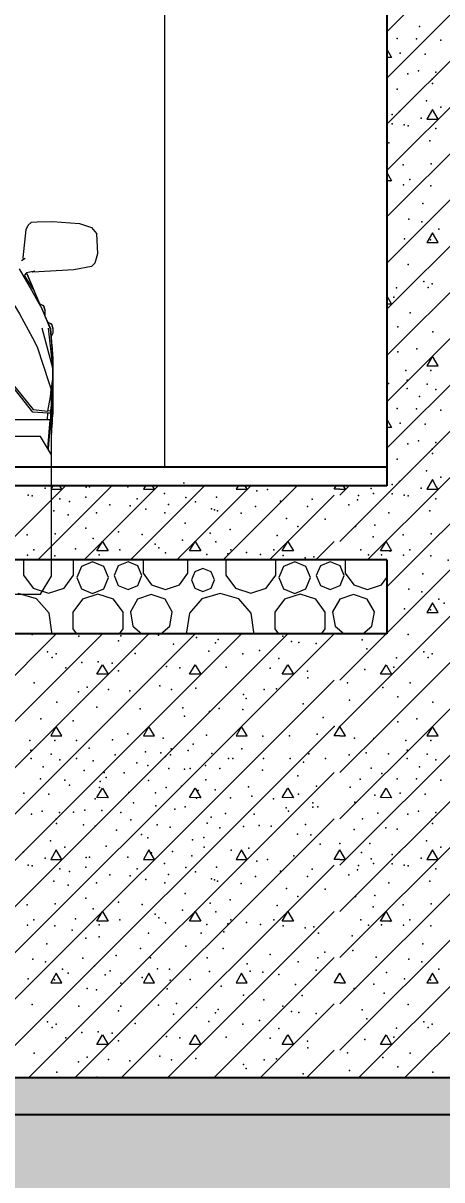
# Model space of a CAD drawing. Header units: millimetres. Extents: x 18162 to 7085488, y 72188 to 247925.
# Drawn here: x 4249482 to 4250612, y 98527 to 101653 of the extents above; entities that cross this region are included whole.
import ezdxf

# ---------------------------------------------------------------- set-up
doc = ezdxf.new("R2010")
doc.units = ezdxf.units.MM
doc.header["$MEASUREMENT"] = 0
for name, color, linetype in [('Archicad Doors', 7, 'Continuous'), ('Drawing & Figure', 7, 'Continuous'), ('Interior - Furniture', 7, 'Continuous'), ('Structural - Bearing', 7, 'Continuous')]:
    doc.layers.add(name, color=color, linetype=linetype)
doc.styles.add('GENERATED_STYLE_3', font='', dxfattribs={"width": 0.8})
doc.styles.get('GENERATED_STYLE_3').set_extended_font_data('ISOCPEUR MON')
doc.dimstyles.new('GENERATED_STYLE__12', dxfattribs={"dimtxt": 330.000007, "dimasz": 171, "dimexe": 0.18, "dimexo": 150, "dimgap": 0, "dimtad": 1, "dimdec": 0, "dimzin": 0, "dimdsep": 46, "dimtxsty": 'GENERATED_STYLE_3', "dimblk": 'ARROWHEAD_2', "dimblk1": 'ARROWHEAD_2', "dimblk2": 'ARROWHEAD_2', "dimcen": 0.09, "dimclrd": 13, "dimclre": 13, "dimclrt": 13, "dimadec": 0, "dimazin": 0, "dimtfac": 1, "dimtdec": 4, "dimtmove": 0, "dimatfit": 3, "dimfxl": 1, "dimtolj": 1, "dimtzin": 0, "dimarcsym": 0})

# ---------------------------------------------------------------- blocks, each defined once
blk = doc.blocks.new('*X1260', base_point=(4294986.6, 104752.7))
at = {"layer": 'Structural - Bearing', "color": 7, "linetype": 'Continuous', "lineweight": 9}
for p, q in [((4250463.1, 101504.6), (4250711.2, 101752.6)), ((4250463.1, 101629.6), (4250586.2, 101752.6)), ((4250463.1, 101379.6), (4250763.1, 101679.6)), ((4250463.1, 101582.6), (4250476.1, 101560)), ((4250476.1, 101560), (4250463.1, 101560)), ((4250463.1, 101254.6), (4250763.1, 101554.6)), ((4250463.1, 101129.6), (4250763.1, 101429.6)), ((4250586.2, 101419.3), (4250571.3, 101393.3)), ((4250601.3, 101393.3), (4250586.2, 101419.3)), ((4250571.3, 101393.3), (4250601.3, 101393.3)), ((4250463.1, 101004.6), (4250763.1, 101304.6)), ((4250463.1, 101249.3), (4250476.1, 101226.6)), ((4250476.1, 101226.6), (4250463.1, 101226.6)), ((4250463.1, 100879.6), (4250763.1, 101179.6)), ((4250586.2, 101086), (4250571.3, 101060)), ((4250571.3, 101060), (4250601.3, 101060)), ((4250601.3, 101060), (4250586.2, 101086)), ((4250463.1, 100754.6), (4250763.1, 101054.6)), ((4250463.1, 100916), (4250476.1, 100893.3)), ((4250586.2, 100752.6), (4250763.1, 100929.6)), ((4250476.1, 100893.3), (4250463.1, 100893.3)), ((4250463.1, 100504.6), (4250711.2, 100752.6)), ((4250463.1, 100629.6), (4250586.2, 100752.6)), ((4250586.2, 100752.6), (4250571.3, 100726.6)), ((4250601.3, 100726.6), (4250586.2, 100752.6)), ((4250571.3, 100726.6), (4250601.3, 100726.6)), ((4250486.2, 100402.7), (4250763.1, 100679.6)), ((4250463.1, 100582.6), (4250476.1, 100559.9)), ((4250476.1, 100559.9), (4250463.1, 100560)), ((4250611.2, 100402.7), (4250763.1, 100554.6)), ((4250586.2, 100419.3), (4250576.7, 100402.7)), ((4250595.8, 100402.7), (4250586.2, 100419.3))]:
    blk.add_line(p, q, dxfattribs=at)
for p in [(4250550.9, 101643.7), (4250491.5, 101611.2), (4250543.3, 101610.8), (4250608.9, 101606.9), (4250498.8, 101572.2), (4250566.4, 101569), (4250519.6, 101515.8), (4250548.4, 101523.9), (4250585.8, 101501.5), (4250595.1, 101520), (4250491.3, 101474.6), (4250586.6, 101490.1), (4250570.1, 101443), (4250477.2, 101406.3), (4250497.4, 101413.9), (4250608.9, 101426.1), (4250477.2, 101380.7), (4250510.1, 101377.8), (4250520.9, 101375.5), (4250556.1, 101396.4), (4250595.7, 101367.9), (4250468.4, 101329.9), (4250579.6, 101334.6), (4250507.1, 101270.2), (4250582.7, 101272.8), (4250472.4, 101226.5), (4250508.5, 101215.6), (4250525.5, 101230.1), (4250581.8, 101213.6), (4250560.4, 101165.1), (4250522.6, 101123.4), (4250557.5, 101116.3), (4250603.4, 101096.4), (4250510.6, 101070.3), (4250581.3, 101067.8), (4250520.7, 101000.9), (4250489.6, 100937.6), (4250562.6, 100954.4), (4250575, 100939), (4250585.8, 100948.2), (4250482.3, 100912.7), (4250526.1, 100869.9), (4250493.2, 100832.7), (4250587.3, 100818.4), (4250492.6, 100765.1), (4250544.1, 100772.8), (4250514.9, 100714.5), (4250581.8, 100714.5), (4250517.8, 100688.4), (4250467.5, 100678.7), (4250518.3, 100665.9), (4250572, 100677.6), (4250595.7, 100662.7), (4250550.9, 100643.7), (4250491.5, 100611.2), (4250543.3, 100610.8), (4250608.9, 100606.9), (4250498.8, 100572.2), (4250566.4, 100569), (4250519.6, 100515.8), (4250548.4, 100523.9), (4250585.8, 100501.5), (4250595.1, 100520), (4250491.3, 100474.6), (4250586.6, 100490.1), (4250570.1, 100443), (4250477.2, 100406.3), (4250497.4, 100413.9), (4250608.9, 100426)]:
    blk.add_point(p, dxfattribs=at)
blk = doc.blocks.new('*X1261', base_point=(4294986.6, 104752.7))
at = {"layer": 'Structural - Bearing', "color": 7, "linetype": 'Continuous', "lineweight": 9}
for p, q in [((4250463.1, 100004.6), (4250661.2, 100202.7)), ((4250463.1, 100129.6), (4250536.2, 100202.7)), ((4250586.2, 100002.7), (4250763.1, 100179.6)), ((4250586.2, 100086), (4250571.3, 100059.9)), ((4250571.3, 100059.9), (4250601.3, 100060)), ((4250601.3, 100060), (4250586.2, 100086)), ((4250711.2, 100002.7), (4250763.1, 100054.6))]:
    blk.add_line(p, q, dxfattribs=at)
for p in [(4250629.1, 100201.7), (4250702.1, 100184.4), (4250560.4, 100165), (4250665.6, 100180.1), (4250522.6, 100123.4), (4250658.1, 100126.4), (4250748, 100133.7), (4250557.5, 100116.2), (4250603.4, 100096.4), (4250689.3, 100105.9), (4250731.9, 100092.4), (4250510.6, 100070.3), (4250581.3, 100067.8), (4250618.1, 100085.9), (4250718.3, 100080.9), (4250760.4, 100058.7), (4250669.3, 100044), (4250694.6, 100040.6)]:
    blk.add_point(p, dxfattribs=at)
blk = doc.blocks.new('*X1456', base_point=(4294986.6, 104752.7))
at = {"layer": 'Structural - Bearing', "color": 7, "linetype": 'Continuous', "lineweight": 9}
for p, q in [((4249321, 99752.6), (4249571.1, 100002.7)), ((4249446, 99752.6), (4249696.1, 100002.7)), ((4249571, 99752.6), (4249821.1, 100002.7)), ((4249696, 99752.6), (4249946.1, 100002.7)), ((4249821, 99752.6), (4250071.1, 100002.7)), ((4249946, 99752.6), (4250196.1, 100002.7)), ((4250071, 99752.6), (4250321, 100002.6)), ((4250336.2, 99877.6), (4250461.2, 100002.7)), ((4250336.2, 100002.6), (4250336.2, 100002.7)), ((4250336.2, 99752.6), (4250586.2, 100002.7)), ((4250461.2, 99752.6), (4250711.2, 100002.7)), ((4250586.2, 99752.6), (4250836.2, 100002.7)), ((4249680.9, 99893.3), (4249696, 99919.3)), ((4249696, 99919.3), (4249710.9, 99893.3)), ((4249930.9, 99893.3), (4249946, 99919.3)), ((4249946, 99919.3), (4249960.9, 99893.3)), ((4250180.9, 99893.3), (4250196, 99919.3)), ((4250196, 99919.3), (4250210.9, 99893.3)), ((4250446, 99893.3), (4250461.2, 99919.3)), ((4250461.2, 99919.3), (4250476.1, 99893.3)), ((4249710.9, 99893.3), (4249680.9, 99893.3)), ((4249960.9, 99893.3), (4249930.9, 99893.3)), ((4250210.9, 99893.3), (4250180.9, 99893.3)), ((4250196, 99752.6), (4250321, 99877.6)), ((4250476.1, 99893.3), (4250446, 99893.3)), ((4249321, 98877.6), (4250196, 99752.6)), ((4249321, 99002.6), (4250071, 99752.6)), ((4249321, 99127.6), (4249946, 99752.6)), ((4249321, 99252.6), (4249821, 99752.6)), ((4249321, 99377.6), (4249696, 99752.6)), ((4249321, 99502.6), (4249571, 99752.6)), ((4249371.1, 98802.7), (4250321, 99752.6)), ((4249571, 99752.6), (4249556.1, 99726.6)), ((4249586.2, 99726.6), (4249571, 99752.6)), ((4249821, 99752.6), (4249806.1, 99726.6)), ((4249836.2, 99726.6), (4249821, 99752.6)), ((4250071, 99752.6), (4250056.1, 99726.6)), ((4250086.2, 99726.6), (4250071, 99752.6)), ((4250321, 99726.6), (4250336.2, 99752.6)), ((4250336.2, 98877.6), (4251211.2, 99752.6)), ((4250336.2, 99002.6), (4251086.2, 99752.6)), ((4250336.2, 99627.6), (4250461.2, 99752.6)), ((4250336.2, 99127.6), (4250961.2, 99752.6)), ((4250336.2, 99252.6), (4250836.2, 99752.6)), ((4250336.2, 99377.6), (4250711.2, 99752.6)), ((4250336.2, 99502.6), (4250586.2, 99752.6)), ((4250351.3, 99726.6), (4250336.2, 99752.6)), ((4250386.3, 98802.7), (4251336.2, 99752.6)), ((4250586.2, 99752.6), (4250571.3, 99726.6)), ((4250601.3, 99726.6), (4250586.2, 99752.6)), ((4249556.1, 99726.6), (4249586.2, 99726.6)), ((4249806.1, 99726.6), (4249836.2, 99726.6)), ((4250056.1, 99726.6), (4250086.2, 99726.6)), ((4250336.2, 99726.6), (4250321, 99726.6)), ((4250336.2, 99726.6), (4250351.3, 99726.6)), ((4250571.3, 99726.6), (4250601.3, 99726.6)), ((4249496.1, 98802.7), (4250321, 99627.6)), ((4250511.3, 98802.7), (4251336.2, 99627.6)), ((4249680.9, 99560), (4249696, 99586)), ((4249710.9, 99559.9), (4249680.9, 99560)), ((4249696, 99586), (4249710.9, 99559.9)), ((4249930.9, 99560), (4249946, 99586)), ((4249960.9, 99559.9), (4249930.9, 99560)), ((4249946, 99586), (4249960.9, 99559.9)), ((4250180.9, 99560), (4250196, 99586)), ((4250210.9, 99559.9), (4250180.9, 99560)), ((4250196, 99586), (4250210.9, 99559.9)), ((4250446, 99560), (4250461.2, 99586)), ((4250476.1, 99559.9), (4250446, 99560)), ((4250461.2, 99586), (4250476.1, 99559.9)), ((4249621.1, 98802.7), (4250321, 99502.6)), ((4249571, 99419.3), (4249556.1, 99393.3)), ((4249586.2, 99393.3), (4249571, 99419.3)), ((4249821, 99419.3), (4249806.1, 99393.3)), ((4249836.2, 99393.3), (4249821, 99419.3)), ((4250071, 99419.3), (4250056.1, 99393.3)), ((4250086.2, 99393.3), (4250071, 99419.3)), ((4250321, 99393.3), (4250336.2, 99419.3)), ((4250351.3, 99393.3), (4250336.2, 99419.3)), ((4250586.2, 99419.3), (4250571.3, 99393.3)), ((4250601.3, 99393.3), (4250586.2, 99419.3)), ((4249556.1, 99393.3), (4249586.2, 99393.3)), ((4249746.1, 98802.7), (4250321, 99377.6)), ((4249806.1, 99393.3), (4249836.2, 99393.3)), ((4250056.1, 99393.3), (4250086.2, 99393.3)), ((4250336.2, 99393.3), (4250321, 99393.3)), ((4250336.2, 99393.3), (4250351.3, 99393.3)), ((4250571.3, 99393.3), (4250601.3, 99393.3)), ((4249680.9, 99226.6), (4249696, 99252.6)), ((4249696, 99252.6), (4249710.9, 99226.6)), ((4249871.1, 98802.7), (4250321, 99252.6)), ((4249930.9, 99226.6), (4249946, 99252.6)), ((4249946, 99252.6), (4249960.9, 99226.6)), ((4250180.9, 99226.6), (4250196, 99252.6)), ((4250196, 99252.6), (4250210.9, 99226.6)), ((4250446, 99226.6), (4250461.2, 99252.6)), ((4250461.2, 99252.6), (4250476.1, 99226.6)), ((4249710.9, 99226.6), (4249680.9, 99226.6)), ((4249960.9, 99226.6), (4249930.9, 99226.6)), ((4250210.9, 99226.6), (4250180.9, 99226.6)), ((4250476.1, 99226.6), (4250446, 99226.6)), ((4249996.1, 98802.7), (4250321, 99127.6)), ((4249571, 99086), (4249556.1, 99059.9)), ((4249556.1, 99059.9), (4249586.2, 99060)), ((4249586.2, 99060), (4249571, 99086)), ((4249821, 99086), (4249806.1, 99059.9)), ((4249806.1, 99059.9), (4249836.2, 99060)), ((4249836.2, 99060), (4249821, 99086)), ((4250071, 99086), (4250056.1, 99059.9)), ((4250056.1, 99059.9), (4250086.2, 99060)), ((4250086.2, 99060), (4250071, 99086)), ((4250321, 99060), (4250336.2, 99086)), ((4250336.2, 99059.9), (4250321, 99060)), ((4250351.3, 99060), (4250336.2, 99086)), ((4250336.2, 99059.9), (4250351.3, 99060)), ((4250586.2, 99086), (4250571.3, 99059.9)), ((4250571.3, 99059.9), (4250601.3, 99060)), ((4250601.3, 99060), (4250586.2, 99086)), ((4250121.1, 98802.7), (4250321, 99002.6)), ((4249680.9, 98893.3), (4249696, 98919.3)), ((4249696, 98919.3), (4249710.9, 98893.3)), ((4249930.9, 98893.3), (4249946, 98919.3)), ((4249946, 98919.3), (4249960.9, 98893.3)), ((4250180.9, 98893.3), (4250196, 98919.3)), ((4250196, 98919.3), (4250210.9, 98893.3)), ((4250446, 98893.3), (4250461.2, 98919.3)), ((4250461.2, 98919.3), (4250476.1, 98893.3)), ((4249710.9, 98893.3), (4249680.9, 98893.3)), ((4249960.9, 98893.3), (4249930.9, 98893.3)), ((4250210.9, 98893.3), (4250180.9, 98893.3)), ((4250246.1, 98802.7), (4250321, 98877.6)), ((4250476.1, 98893.3), (4250446, 98893.3))]:
    blk.add_line(p, q, dxfattribs=at)
for p in [(4249505.6, 100000.9), (4249632.2, 99996.6), (4249745.3, 99996.9), (4249847.3, 99999.2), (4250182.6, 99996.1), (4250520.7, 100000.9), (4249739.1, 99983.8), (4249887.5, 99974.5), (4249949.3, 99993), (4250000.4, 99978.1), (4250008.1, 99987.8), (4250205.8, 99982.2), (4250225.9, 99979.1), (4250272.7, 99976.9), (4250397, 99986.2), (4249547.5, 99954.4), (4249559.9, 99939), (4249570.7, 99948.2), (4249783.9, 99949.8), (4249982.4, 99955.4), (4250074.7, 99948.3), (4250119.4, 99957.9), (4250171.8, 99935.9), (4250409.6, 99962.1), (4250489.6, 99937.5), (4250562.6, 99954.4), (4250575, 99939), (4250585.8, 99948.2), (4249597, 99911.1), (4249640.2, 99925), (4249683.7, 99926.8), (4249722.1, 99923.5), (4249738.8, 99902.9), (4249868.9, 99914.2), (4249904.5, 99911.1), (4250029.6, 99912.7), (4250148.6, 99909.6), (4250249.1, 99901.9), (4250403.5, 99906.4), (4250482.3, 99912.7), (4249511, 99869.9), (4250250.3, 99884), (4250357.3, 99870.7), (4250526.1, 99869.9), (4249630.9, 99846.2), (4249654.3, 99858.4), (4249711.8, 99852.6), (4249769.6, 99848.8), (4249850.4, 99861.7), (4249881.8, 99852), (4249881.8, 99852), (4249947.7, 99855.5), (4250076, 99838.5), (4250131.7, 99852), (4250165.6, 99854), (4250452.6, 99857.8), (4249572.1, 99818.4), (4250083.7, 99827.7), (4250237.5, 99813.5), (4250362.5, 99823), (4250493.2, 99832.7), (4250587.3, 99818.4), (4249680.4, 99804.5), (4249797, 99799.9), (4249912.2, 99803), (4249916.8, 99779.8), (4249984.7, 99792.7), (4250010.2, 99800.7), (4250074.5, 99798.3), (4250290.9, 99776.2), (4249528.9, 99772.8), (4249616.5, 99767.6), (4250321, 99752.6), (4250321, 99752.6), (4250321, 99752.6), (4250336.2, 99752.6), (4250336.2, 99752.6), (4250336.2, 99752.6), (4250492.6, 99765.1), (4250544.1, 99772.8), (4249499.7, 99714.5), (4249566.7, 99714.5), (4249625.9, 99714.5), (4249722.5, 99715.8), (4249763.8, 99732.5), (4249859.1, 99720.9), (4249976.3, 99728.6), (4250128.2, 99726), (4250200.4, 99727.2), (4250275.3, 99731.7), (4250375.8, 99720.9), (4250428.4, 99719.8), (4250514.9, 99714.5), (4250581.8, 99714.5), (4249502.7, 99688.4), (4249659.4, 99693.9), (4249812.1, 99684.1), (4249881.3, 99691.5), (4249927.3, 99687.4), (4249940.2, 99704.2), (4250072.2, 99692), (4250517.8, 99688.4), (4249503.2, 99665.9), (4249556.8, 99677.6), (4249580.6, 99662.6), (4249625.5, 99665.9), (4249671, 99659.1), (4249729.8, 99675.5), (4249788.3, 99654.3), (4249853.5, 99680.7), (4249865.8, 99671.4), (4249879.2, 99675.5), (4249991.2, 99679.4), (4250035.6, 99665.9), (4250047.6, 99666), (4250130.3, 99665.9), (4250202.4, 99665.9), (4250238.3, 99656), (4250252.7, 99678.1), (4250297.5, 99665.8), (4250361.8, 99675.5), (4250407.6, 99680.7), (4250467.5, 99678.7), (4250518.3, 99665.9), (4250572, 99677.6), (4250595.7, 99662.6), (4249535.8, 99643.7), (4249646.6, 99633.4), (4249700.5, 99628.2), (4249754.6, 99626.6), (4249817.7, 99646.6), (4249874.5, 99638.5), (4249916.8, 99637.4), (4249932.3, 99639), (4249974, 99646.7), (4250012.3, 99638.5), (4250127.7, 99634.3), (4250420.9, 99639.8), (4250450.1, 99625.3), (4250550.9, 99643.7), (4249528.1, 99610.8), (4249593.8, 99606.9), (4249606.8, 99593.4), (4249689.7, 99603.4), (4249705.6, 99614.6), (4249819.5, 99606.5), (4249909.3, 99590.8), (4249974.7, 99608.2), (4250089.4, 99588.9), (4250222.8, 99618.9), (4250273.7, 99590.9), (4250364.2, 99588.3), (4250391.2, 99609.8), (4250491.5, 99611.2), (4250543.3, 99610.8), (4250608.9, 99606.9), (4249483.7, 99572.2), (4249551.3, 99569), (4249675.8, 99557.1), (4249687.8, 99587), (4249766.9, 99573.5), (4249838.4, 99572.8), (4249868, 99587), (4249949.2, 99558.7), (4249954.3, 99579.3), (4249999.5, 99581.2), (4250041.1, 99559.9), (4250099, 99564.2), (4250224.8, 99569), (4250431.2, 99566.4), (4250498.8, 99572.2), (4250566.4, 99569), (4249647.8, 99526.5), (4249779.2, 99545.8), (4249840.1, 99537.7), (4249890.9, 99528.8), (4249918.5, 99534.9), (4250157.4, 99556.9), (4250191.2, 99532.3), (4250263, 99546.2), (4250263.1, 99534.5), (4250276.9, 99535.4), (4250377.2, 99547.8), (4249504.5, 99515.8), (4249533.2, 99523.9), (4249570.7, 99501.4), (4249580, 99520), (4249617.8, 99521), (4249694.2, 99525.2), (4249745.3, 99519.7), (4249771.9, 99500.2), (4249988.7, 99506.8), (4250028.1, 99516.9), (4250105.4, 99515.3), (4250198.1, 99523.1), (4250397.3, 99503), (4250438.7, 99518.5), (4250519.6, 99515.8), (4250548.4, 99523.9), (4250585.8, 99501.4), (4250595.1, 99520), (4249571.4, 99490.1), (4249644.7, 99486.4), (4249675.8, 99482.9), (4249733.1, 99471.9), (4249843.6, 99486.5), (4249878.6, 99480), (4249978.6, 99490.6), (4250012.6, 99478.3), (4250076.2, 99482.3), (4250118.4, 99484.8), (4250151, 99483.2), (4250151, 99483.2), (4250244.1, 99487.8), (4250374.6, 99473.6), (4250460.6, 99478.3), (4250491.3, 99474.6), (4250586.6, 99490.1), (4249555, 99443), (4249800.7, 99460.1), (4249817.9, 99451.1), (4249939.1, 99446.2), (4249969.2, 99452.6), (4250221.8, 99461.7), (4250258.2, 99459.3), (4250283.2, 99434.4), (4250336.2, 99436.3), (4250417, 99436.3), (4250570.1, 99443), (4249482.3, 99413.9), (4249593.8, 99426), (4249705.2, 99429.1), (4249828.1, 99410.6), (4249884.8, 99414.4), (4249936.9, 99402.5), (4249969.8, 99426), (4250043.2, 99418.3), (4250090.8, 99423.4), (4250211.9, 99403.1), (4250395.1, 99411.9), (4250477.2, 99406.3), (4250497.4, 99413.9), (4250608.9, 99426), (4249495, 99377.8), (4249505.8, 99375.5), (4249541, 99396.4), (4249650.4, 99371.9), (4249651.3, 99398.6), (4249660.3, 99399.4), (4249763.8, 99399.4), (4249862.9, 99382.2), (4249920.3, 99371), (4250003.3, 99371.9), (4250112.7, 99388.7), (4250141.1, 99392.5), (4250386.5, 99376.3), (4250420.9, 99395.1), (4250427.3, 99382.2), (4250477.2, 99380.7), (4250510.1, 99377.8), (4250520.9, 99375.5), (4250556.1, 99396.4), (4249580.6, 99367.8), (4249606.8, 99360.3), (4249715.9, 99351.5), (4249770, 99348.4), (4249788.9, 99367.8), (4249812.7, 99339.1), (4249874.1, 99352.3), (4249946.6, 99359.1), (4249989.5, 99340.7), (4250108.4, 99347.1), (4250176.6, 99361.4), (4250249.1, 99346.9), (4250261.7, 99366.4), (4250360.3, 99351.3), (4250384.2, 99364.6), (4250595.7, 99367.8), (4249564.5, 99334.5), (4249603.3, 99323.9), (4249679.9, 99329.4), (4249864.3, 99329.9), (4249997.7, 99338.1), (4250006.5, 99334.5), (4250069.8, 99328.4), (4250192.4, 99314.2), (4250297, 99312.9), (4250468.4, 99329.9), (4250579.6, 99334.5), (4249650.5, 99288.4), (4249739, 99278), (4249918.8, 99301.3), (4250040, 99284.1), (4250222.8, 99292.8), (4250378.7, 99292.8), (4250431.2, 99296), (4249492, 99270.2), (4249567.6, 99272.7), (4249671, 99259.9), (4249802.4, 99271.5), (4249837.6, 99244.9), (4249911.8, 99256), (4249986.2, 99274.5), (4250001.8, 99251.1), (4250167.2, 99268.1), (4250426.6, 99265), (4250507.1, 99270.2), (4250582.7, 99272.7), (4249493.4, 99215.6), (4249510.4, 99230.1), (4249566.7, 99213.5), (4249622.9, 99232.5), (4249686.5, 99216.1), (4249742.2, 99230.1), (4249847.4, 99235.4), (4249866.2, 99221.9), (4249977.1, 99217.1), (4250034.3, 99218.6), (4250042, 99230.1), (4250084.1, 99222.8), (4250122.4, 99217.1), (4250157.9, 99230.1), (4250183, 99214), (4250392.6, 99230.1), (4250414, 99215.8), (4250449.2, 99216.1), (4250472.4, 99226.4), (4250508.5, 99215.6), (4250525.5, 99230.1), (4250581.8, 99213.5), (4249613.9, 99201.6), (4249687, 99184.3), (4249819.5, 99193.9), (4249961.7, 99194), (4250023.5, 99197), (4250242.9, 99207.8), (4250266.3, 99210.8), (4250278.4, 99193.9), (4250369.5, 99186.2), (4249545.3, 99165), (4249650.5, 99180.1), (4249798.6, 99152.2), (4249920.9, 99158.6), (4250021.8, 99152.2), (4250560.4, 99165), (4249507.5, 99123.4), (4249643, 99126.4), (4249732.8, 99133.7), (4249825.7, 99127.5), (4249978.3, 99127.4), (4250148.4, 99136.1), (4250276.9, 99127.5), (4250295.5, 99142.4), (4250371.4, 99146.7), (4250434.4, 99129), (4250522.6, 99123.4), (4249542.3, 99116.2), (4249588.2, 99096.3), (4249674.2, 99105.8), (4249716.7, 99092.4), (4249844.2, 99097.6), (4249876.7, 99096.6), (4249984.8, 99090.4), (4250086.4, 99111), (4250094.7, 99091.2), (4250128.5, 99088.8), (4250224.2, 99116.2), (4250272, 99093.4), (4250557.5, 99116.2), (4250603.4, 99096.3), (4249495.5, 99070.3), (4249566.2, 99067.8), (4249603, 99085.9), (4249703.2, 99080.9), (4249745.3, 99058.7), (4249803.2, 99074.1), (4249878.7, 99066.7), (4249932.3, 99068.7), (4250171.5, 99081.8), (4250462.2, 99087.3), (4250510.6, 99070.3), (4250581.3, 99067.8), (4249654.1, 99043.9), (4249679.4, 99040.5), (4249870.2, 99043.2), (4250016.4, 99050.6), (4250076.5, 99026.6), (4250216.9, 99055.1), (4250216.9, 99055.1), (4250374.6, 99044.2), (4250428.2, 99056.4), (4250456.3, 99032), (4249505.6, 99000.8), (4249632.2, 98996.5), (4249745.3, 98996.8), (4249847.3, 98999.2), (4249895.8, 99003.7), (4250131.2, 99013.7), (4250182.6, 98996.1), (4250234.3, 99025), (4250520.7, 99000.8), (4249739.1, 98983.8), (4249887.5, 98974.5), (4249949.3, 98993), (4250000.4, 98978.1), (4250008.1, 98987.7), (4250205.8, 98982.2), (4250225.9, 98979.1), (4250272.7, 98976.9), (4250397, 98986.2), (4249547.5, 98954.4), (4249559.9, 98938.9), (4249570.7, 98948.2), (4249783.9, 98949.8), (4249982.4, 98955.4), (4250074.7, 98948.3), (4250119.4, 98957.9), (4250171.8, 98935.9), (4250409.6, 98962.1), (4250489.6, 98937.5), (4250562.6, 98954.4), (4250575, 98938.9), (4250585.8, 98948.2), (4249597, 98911.1), (4249640.2, 98925), (4249683.7, 98926.8), (4249722.1, 98923.5), (4249738.8, 98902.8), (4249868.9, 98914.2), (4249904.5, 98911.1), (4250029.6, 98912.7), (4250148.6, 98909.6), (4250249.1, 98901.9), (4250403.5, 98906.4), (4250482.3, 98912.7), (4249511, 98869.9), (4250250.3, 98884), (4250357.3, 98870.6), (4250526.1, 98869.9), (4249630.9, 98846.2), (4249654.3, 98858.4), (4249711.8, 98852.6), (4249769.6, 98848.7), (4249850.4, 98861.7), (4249881.8, 98851.9), (4249881.8, 98851.9), (4249947.7, 98855.5), (4250076, 98838.5), (4250131.7, 98851.9), (4250165.6, 98853.9), (4250452.6, 98857.8), (4249572.1, 98818.4), (4250083.7, 98827.7), (4250237.5, 98813.5), (4250362.5, 98823), (4250493.2, 98832.7), (4250587.3, 98818.4), (4249680.4, 98804.5), (4249912.2, 98803)]:
    blk.add_point(p, dxfattribs=at)
blk = doc.blocks.new('*X1494', base_point=(4294986.6, 104752.7))
at = {"layer": 'Structural - Bearing', "color": 7, "linetype": 'Continuous', "lineweight": 9}
for p, q in [((4249482.9, 100202.7), (4249482.9, 100161.4)), ((4249617.9, 100161.4), (4249617.9, 100202.7)), ((4249638.7, 100185), (4249626.1, 100154.7)), ((4249669, 100197.6), (4249638.7, 100185)), ((4249699.3, 100185), (4249669, 100197.6)), ((4249711.9, 100154.7), (4249699.3, 100185)), ((4249738.1, 100186.6), (4249727.1, 100160)), ((4249764.7, 100197.6), (4249738.1, 100186.6)), ((4249791.3, 100186.6), (4249764.7, 100197.6)), ((4249802.3, 100160), (4249791.3, 100186.6)), ((4249805.1, 100202.7), (4249805.1, 100166.9)), ((4249926.5, 100166.9), (4249926.5, 100202.7)), ((4250028.5, 100202.7), (4250028.5, 100161.4)), ((4250163.5, 100161.4), (4250163.5, 100202.7)), ((4250184.2, 100185), (4250171.7, 100154.7)), ((4250214.5, 100197.6), (4250184.2, 100185)), ((4250244.9, 100185), (4250214.5, 100197.6)), ((4250257.4, 100154.7), (4250244.9, 100185)), ((4250283.7, 100186.6), (4250272.7, 100160)), ((4250310.3, 100197.6), (4250283.7, 100186.6)), ((4250336.9, 100186.6), (4250310.3, 100197.6)), ((4250347.9, 100160), (4250336.9, 100186.6)), ((4250350.6, 100202.7), (4250350.6, 100166.9)), ((4249482.9, 100161.4), (4249508.7, 100125.9)), ((4249592.1, 100125.9), (4249617.9, 100161.4)), ((4249626.1, 100154.7), (4249638.7, 100124.4)), ((4249699.3, 100124.4), (4249711.9, 100154.7)), ((4249727.1, 100160), (4249738.1, 100133.4)), ((4249791.3, 100133.4), (4249802.3, 100160)), ((4249805.1, 100166.9), (4249828.3, 100135)), ((4249903.3, 100135), (4249926.5, 100166.9)), ((4249944.9, 100170.4), (4249935.8, 100148.5)), ((4249966.8, 100179.5), (4249944.9, 100170.4)), ((4249988.8, 100170.4), (4249966.8, 100179.5)), ((4249997.9, 100148.5), (4249988.8, 100170.4)), ((4250028.5, 100161.4), (4250054.3, 100125.9)), ((4250137.7, 100125.9), (4250163.5, 100161.4)), ((4250171.7, 100154.7), (4250184.2, 100124.4)), ((4250244.9, 100124.4), (4250257.4, 100154.7)), ((4250272.7, 100160), (4250283.7, 100133.4)), ((4250336.9, 100133.4), (4250347.9, 100160)), ((4250350.6, 100166.9), (4250373.8, 100135)), ((4250448.9, 100135), (4250463.1, 100154.6)), ((4249508.7, 100125.9), (4249550.4, 100112.4)), ((4249550.4, 100112.4), (4249592.1, 100125.9)), ((4249638.7, 100124.4), (4249669, 100111.8)), ((4249669, 100111.8), (4249699.3, 100124.4)), ((4249738.1, 100133.4), (4249764.7, 100122.4)), ((4249764.7, 100122.4), (4249791.3, 100133.4)), ((4249828.3, 100135), (4249865.8, 100122.8)), ((4249865.8, 100122.8), (4249903.3, 100135)), ((4249935.8, 100148.5), (4249944.9, 100126.5)), ((4249944.9, 100126.5), (4249966.8, 100117.5)), ((4249966.8, 100117.5), (4249988.8, 100126.5)), ((4249988.8, 100126.5), (4249997.9, 100148.5)), ((4250054.3, 100125.9), (4250096, 100112.4)), ((4250096, 100112.4), (4250137.7, 100125.9)), ((4250184.2, 100124.4), (4250214.5, 100111.8)), ((4250214.5, 100111.8), (4250244.9, 100124.4)), ((4250283.7, 100133.4), (4250310.3, 100122.4)), ((4250310.3, 100122.4), (4250336.9, 100133.4)), ((4250373.8, 100135), (4250411.3, 100122.8)), ((4250411.3, 100122.8), (4250448.9, 100135)), ((4249517.8, 100097.2), (4249468.1, 100111.8)), ((4249551.6, 100058.1), (4249517.8, 100097.2)), ((4249641.4, 100096.6), (4249615.4, 100060.8)), ((4249683.5, 100110.2), (4249641.4, 100096.6)), ((4249725.5, 100096.6), (4249683.5, 100110.2)), ((4249751.5, 100060.8), (4249725.5, 100096.6)), ((4249790.5, 100096), (4249770.9, 100061.9)), ((4249827.5, 100109.4), (4249790.5, 100096)), ((4249864.5, 100096), (4249827.5, 100109.4)), ((4249884.2, 100061.9), (4249864.5, 100096)), ((4249964, 100097.2), (4249930.2, 100058.1)), ((4250013.7, 100111.8), (4249964, 100097.2)), ((4250063.3, 100097.2), (4250013.7, 100111.8)), ((4250097.2, 100058.1), (4250063.3, 100097.2)), ((4250187, 100096.6), (4250161, 100060.8)), ((4250229, 100110.2), (4250187, 100096.6)), ((4250271.1, 100096.6), (4250229, 100110.2)), ((4250297.1, 100060.8), (4250271.1, 100096.6)), ((4250336.1, 100096), (4250316.4, 100061.9)), ((4250373.1, 100109.4), (4250336.1, 100096)), ((4250410.1, 100096), (4250373.1, 100109.4)), ((4250429.7, 100061.9), (4250410.1, 100096)), ((4249559, 100006.9), (4249551.6, 100058.1)), ((4249615.4, 100060.8), (4249615.4, 100016.6)), ((4249751.5, 100016.6), (4249751.5, 100060.8)), ((4249770.9, 100061.9), (4249777.7, 100023.1)), ((4249877.3, 100023.1), (4249884.2, 100061.9)), ((4249930.2, 100058.1), (4249922.8, 100006.9)), ((4250104.6, 100006.9), (4250097.2, 100058.1)), ((4250161, 100060.8), (4250161, 100016.6)), ((4250297.1, 100016.6), (4250297.1, 100060.8)), ((4250316.4, 100061.9), (4250323.3, 100023.1)), ((4250422.9, 100023.1), (4250429.7, 100061.9)), ((4249557.1, 100002.7), (4249559, 100006.9)), ((4249615.4, 100016.6), (4249625.5, 100002.7)), ((4249741.5, 100002.7), (4249751.5, 100016.6)), ((4249777.7, 100023.1), (4249802, 100002.7)), ((4249853, 100002.7), (4249877.3, 100023.1)), ((4249922.8, 100006.9), (4249924.7, 100002.7)), ((4250102.6, 100002.7), (4250104.6, 100006.9)), ((4250161, 100016.6), (4250171, 100002.7)), ((4250287, 100002.7), (4250297.1, 100016.6)), ((4250323.3, 100023.1), (4250347.6, 100002.7)), ((4250398.6, 100002.7), (4250422.9, 100023.1))]:
    blk.add_line(p, q, dxfattribs=at)
blk = doc.blocks.new('*X1495', base_point=(4294986.6, 104752.7))
at = {"layer": 'Structural - Bearing', "color": 7, "linetype": 'Continuous', "lineweight": 9}
for p, q in [((4249396.1, 100202.7), (4249596.1, 100402.7)), ((4249521.1, 100202.7), (4249721.1, 100402.7)), ((4249561.5, 100402.7), (4249556.1, 100393.3)), ((4249586.2, 100393.3), (4249580.7, 100402.7)), ((4249646.1, 100202.7), (4249846.1, 100402.7)), ((4249771.1, 100202.7), (4249971.1, 100402.7)), ((4249811.5, 100402.7), (4249806.1, 100393.3)), ((4249836.2, 100393.3), (4249830.7, 100402.7)), ((4249896.1, 100202.7), (4250096.1, 100402.7)), ((4250021.1, 100202.7), (4250221.1, 100402.7)), ((4250061.5, 100402.7), (4250056.1, 100393.3)), ((4250086.2, 100393.3), (4250080.7, 100402.7)), ((4250321, 100393.3), (4250326.5, 100402.7)), ((4250336.2, 100252.6), (4250486.2, 100402.7)), ((4250336.2, 100377.6), (4250361.2, 100402.7)), ((4250351.3, 100393.3), (4250345.8, 100402.7)), ((4250411.2, 100202.7), (4250611.2, 100402.7)), ((4250536.2, 100202.7), (4250736.2, 100402.7)), ((4250576.7, 100402.7), (4250571.3, 100393.3)), ((4250601.3, 100393.3), (4250595.8, 100402.7)), ((4249556.1, 100393.3), (4249586.2, 100393.3)), ((4249806.1, 100393.3), (4249836.2, 100393.3)), ((4250056.1, 100393.3), (4250086.2, 100393.3)), ((4250146.1, 100202.7), (4250321, 100377.6)), ((4250336.2, 100393.3), (4250321, 100393.3)), ((4250336.2, 100393.3), (4250351.3, 100393.3)), ((4250571.3, 100393.3), (4250601.3, 100393.3)), ((4249680.9, 100226.6), (4249696, 100252.6)), ((4249696, 100252.6), (4249710.9, 100226.6)), ((4249930.9, 100226.6), (4249946, 100252.6)), ((4249946, 100252.6), (4249960.9, 100226.6)), ((4250180.9, 100226.6), (4250196, 100252.6)), ((4250196, 100252.6), (4250210.9, 100226.6)), ((4250271.1, 100202.7), (4250321, 100252.6)), ((4250446, 100226.6), (4250461.2, 100252.6)), ((4250461.2, 100252.6), (4250476.1, 100226.6)), ((4249710.9, 100226.6), (4249680.9, 100226.6)), ((4249960.9, 100226.6), (4249930.9, 100226.6)), ((4250210.9, 100226.6), (4250180.9, 100226.6)), ((4250476.1, 100226.6), (4250446, 100226.6))]:
    blk.add_line(p, q, dxfattribs=at)
for p in [(4249936.9, 100402.6), (4249495, 100377.8), (4249505.8, 100375.5), (4249541, 100396.4), (4249650.4, 100372), (4249651.3, 100398.6), (4249660.3, 100399.5), (4249763.8, 100399.5), (4249862.9, 100382.3), (4249920.3, 100371.1), (4250003.3, 100372), (4250112.7, 100388.7), (4250141.1, 100392.6), (4250386.5, 100376.3), (4250420.9, 100395.1), (4250427.3, 100382.3), (4250477.2, 100380.7), (4250510.1, 100377.8), (4250520.9, 100375.5), (4250556.1, 100396.4), (4249580.6, 100367.9), (4249606.8, 100360.4), (4249715.9, 100351.6), (4249770, 100348.5), (4249788.9, 100367.9), (4249812.7, 100339.1), (4249874.1, 100352.3), (4249946.6, 100359.1), (4249989.5, 100340.7), (4250108.4, 100347.1), (4250176.6, 100361.5), (4250249.1, 100346.9), (4250261.7, 100366.5), (4250360.3, 100351.3), (4250384.2, 100364.7), (4250595.7, 100367.9), (4249564.5, 100334.6), (4249603.3, 100323.9), (4249679.9, 100329.4), (4249864.3, 100329.9), (4249997.7, 100338.1), (4250006.5, 100334.6), (4250069.8, 100328.4), (4250192.4, 100314.2), (4250297, 100312.9), (4250468.4, 100329.9), (4250579.6, 100334.6), (4249650.5, 100288.5), (4249739, 100278.1), (4249918.8, 100301.3), (4250040, 100284.2), (4250222.8, 100292.8), (4250378.7, 100292.8), (4250431.2, 100296), (4249492, 100270.2), (4249567.6, 100272.7), (4249671, 100259.9), (4249802.4, 100271.5), (4249837.6, 100244.9), (4249911.8, 100256.1), (4249986.2, 100274.5), (4250001.8, 100251.1), (4250167.2, 100268.1), (4250426.6, 100265), (4250507.1, 100270.2), (4250582.7, 100272.7), (4249493.4, 100215.6), (4249510.4, 100230.1), (4249566.7, 100213.6), (4249622.9, 100232.5), (4249686.5, 100216.1), (4249742.2, 100230.1), (4249847.4, 100235.4), (4249866.2, 100221.9), (4249977.1, 100217.1), (4250034.3, 100218.7), (4250042, 100230.1), (4250084.1, 100222.8), (4250122.4, 100217.1), (4250157.9, 100230.1), (4250183, 100214.1), (4250392.6, 100230.1), (4250414, 100215.8), (4250449.2, 100216.1), (4250472.4, 100226.4), (4250508.5, 100215.6), (4250525.5, 100230.1), (4250581.8, 100213.6), (4250242.9, 100207.8), (4250266.3, 100210.8)]:
    blk.add_point(p, dxfattribs=at)
blk = doc.blocks.new('*D1582', base_point=(4294986.6, 104752.7))
at = {"color": 12, "linetype": 'Continuous', "lineweight": 35}
for p, q in [((4242680.2, 104817.7), (4242905.2, 104687.8)), ((4242680.2, 100067.7), (4242905.2, 99937.8))]:
    blk.add_line(p, q, dxfattribs=at)
at = {"color": 13, "linetype": 'Continuous', "lineweight": 13}
for p, q in [((4244092.8, 104752.7), (4242623.9, 104752.7)), ((4242792.7, 100002.7), (4242792.7, 104752.7)), ((4242961.4, 100002.7), (4242623.9, 100002.7)), ((4242792.7, 99892.7), (4242792.7, 100002.7))]:
    blk.add_line(p, q, dxfattribs=at)
at = {"color": 13, "lineweight": 13, "char_height": 330, "attachment_point": 7, "rotation": 90, "style": 'GENERATED_STYLE_3'}
for s, insert in [('\\A1;{\\pql;\\fISOCPEUR MON|b0|i0|c0|p0;\\W0.800000;600}', (4242822.5, 104134.4)), ('\\A1;{\\pql;\\fISOCPEUR MON|b0|i0|c0|p0;\\W0.800000;4,750}', (4242888.3, 101672.9))]:
    blk.add_mtext(s, dxfattribs=dict(at, insert=insert))
blk = doc.blocks.new('ARROWHEAD_2')
at = {"color": 0, "linetype": 'Continuous', "lineweight": 0}
for p, q in [((-0.378, -0.655), (0.378, 0.655)), ((0, 0), (-1, 0))]:
    blk.add_line(p, q, dxfattribs=at)
blk = doc.blocks.new('*D1584', base_point=(4294986.6, 104752.7))
at = {"color": 12, "linetype": 'Continuous', "lineweight": 35}
for p, q in [((4241780.2, 105417.7), (4242005.2, 105287.8)), ((4241780.2, 100067.7), (4242005.2, 99937.8))]:
    blk.add_line(p, q, dxfattribs=at)
at = {"color": 13, "linetype": 'Continuous', "lineweight": 13}
for p, q in [((4241892.7, 100002.7), (4241892.7, 105352.7)), ((4242863.1, 100002.7), (4241723.9, 100002.7)), ((4241892.7, 99892.7), (4241892.7, 100002.7))]:
    blk.add_line(p, q, dxfattribs=at)
at = {"color": 13, "lineweight": 13, "insert": (4241988.3, 102262.7), "char_height": 330, "attachment_point": 7, "rotation": 90, "style": 'GENERATED_STYLE_3'}
blk.add_mtext('\\A1;{\\pql;\\fISOCPEUR MON|b0|i0|c0|p0;\\W0.800000;5,350}', dxfattribs=at)

msp = doc.modelspace()

# ---------------------------------------------------------------- hatches: boundary and pattern name
at = {"linetype": 'Continuous', "lineweight": 13}
h = msp.add_hatch(dxfattribs=at)
h.set_pattern_fill('Earth_0003', color=254, style=0, pattern_type=2)
h.set_pattern_definition([(45, (4294986.6, 104752.7), (-413.6575, 413.6575), []), (45, (4294848.7, 104890.6), (-827.315, 827.315), []), (45, (4294710.8, 105028.5), (-827.315, 827.315), []), (135, (4294572.92, 105166.36), (137.88582, 137.88582), [585, -585])])
h.paths.add_polyline_path([(4169933.2, 102402.7), (4169933.2, 72524.1), (4334524.9, 72524.1), (4334524.9, 102402.7), (4280613.1, 102402.7), (4276913.1, 98702.7), (4275213.1, 98702.7), (4243013.1, 98702.7), (4242913.1, 98702.7), (4240913.1, 98702.7), (4237213.1, 102402.7)])
at = {"layer": 'Structural - Bearing', "linetype": 'Continuous', "lineweight": 9}
h = msp.add_hatch(dxfattribs=at)
h.set_pattern_fill('Lightweight_Concrete_0003', style=0, pattern_type=2)
h.set_pattern_definition([(0, (4294986.6, 104752.7), (0, 1169.134), [73.125, -601.875]), (0, (4295324.1, 105337.3), (0, 1169.134), [73.125, -601.875]), (60, (4294986.6, 104752.7), (-1012.5, 584.567), [73.125, -601.875]), (60, (4295661.6, 104752.7), (-1012.5, 584.567), [73.125, -601.875]), (120, (4295059.7, 104752.7), (1012.5, 584.567), [73.125, -601.875]), (120, (4295734.7, 104752.7), (1012.5, 584.567), [73.125, -601.875]), (0, (4294986.58, 104865.2), (0, 225), [0, -225, 0, -337.5]), (45, (4295099.08, 104865.2), (-159.099, 159.099), [0, -168.75, 0, -281.25])])
h.paths.add_polyline_path([(4244313.1, 100452.7), (4244313.1, 100402.7), (4250463.1, 100402.7), (4250463.1, 100452.7)])
h = msp.add_hatch(dxfattribs=at)
h.set_pattern_fill('Structural_Concrete_0003', style=0, pattern_type=2)
h.set_pattern_definition([(0, (4294986.6, 104752.7), (0, 467.6537), [45, -225]), (0, (4295121.6, 104986.53), (0, 467.6537), [45, -225]), (60, (4294986.6, 104752.7), (-405, 233.827), [45, -225]), (60, (4295256.6, 104752.7), (-405, 233.827), [45, -225]), (120, (4295031.6, 104752.7), (405, 233.827), [45, -225]), (120, (4295301.6, 104752.7), (405, 233.827), [45, -225]), (0, (4294986.58, 104797.71), (0, 90), [0, -90, 0, -135]), (45, (4295031.58, 104797.71), (-63.63961, 63.63961), [0, -67.5, 0, -112.5])])
h.paths.add_polyline_path([(4275313.1, 98802.7), (4242913.1, 98802.7), (4242913.1, 98702.7), (4275313.1, 98702.7)])

# ---------------------------------------------------------------- linework, layer by layer
at = {"color": 7, "linetype": 'Continuous', "lineweight": 13, "flags": 128}
msp.add_lwpolyline([(4169933.2, 102402.7), (4169933.2, 72524.1), (4334524.9, 72524.1), (4334524.9, 102402.7), (4280613.1, 102402.7), (4276913.1, 98702.7), (4275213.1, 98702.7), (4243013.1, 98702.7), (4242913.1, 98702.7), (4240913.1, 98702.7), (4237213.1, 102402.7)], close=True, dxfattribs=at)
at = {"layer": 'Archicad Doors', "color": 7, "linetype": 'Continuous', "lineweight": 9}
msp.add_line((4249863.1, 103452.7), (4249863.1, 100452.7), dxfattribs=at)
at = {"layer": 'Drawing & Figure', "color": 7, "linetype": 'Continuous', "lineweight": 13}
msp.add_lwpolyline([(4237213.1, 102402.7), (4240913.1, 98702.7), (4242913.1, 98702.7), (4276913.1, 98702.7), (4280613.1, 102402.7)], dxfattribs=at)
at = {"layer": 'Interior - Furniture', "color": 7, "linetype": 'Continuous', "lineweight": 13}
for p, q in [((4249481.7, 101018.6), (4249490, 101095.1)), ((4249490, 101095.1), (4249494.7, 101106.6)), ((4249494.7, 101106.6), (4249504.4, 101114.7)), ((4249504.4, 101114.7), (4249519.2, 101116.3)), ((4249519.2, 101116.3), (4249560.4, 101117.2)), ((4249560.4, 101117.2), (4249634.1, 101111.9)), ((4249634.1, 101111.9), (4249666.1, 101100.4)), ((4249666.1, 101100.4), (4249679.4, 101084.8)), ((4249679.4, 101084.8), (4249682.7, 101029.5)), ((4249682.7, 101029.5), (4249674.8, 101004)), ((4249477.5, 101011.8), (4249486.7, 101017.4)), ((4249482.5, 101014.8), (4249481.7, 101018.6)), ((4249666.1, 100995.6), (4249618.6, 100986.5)), ((4249674.8, 101004), (4249666.1, 100995.6)), ((4249470.7, 100989.3), (4249503.8, 100931.1)), ((4249490.5, 100978.1), (4249484, 100971.2)), ((4249484.2, 100971.4), (4249485.8, 100966.5)), ((4249484.2, 100971.4), (4249511.3, 100929.2)), ((4249484.2, 100971.4), (4249511.1, 100929.4)), ((4249485.7, 100966.6), (4249489.3, 100956.5)), ((4249490.4, 100978), (4249491.3, 100976.3)), ((4249512.9, 100983), (4249490.5, 100978.1)), ((4249491.3, 100976.3), (4249511.1, 100929.4)), ((4249526.7, 100894.1), (4249491.3, 100976.3)), ((4249507.5, 100980.2), (4249505.5, 100981.4)), ((4249618.6, 100986.5), (4249507.5, 100980.2)), ((4249503.8, 100931.1), (4249520.8, 100900.4)), ((4249511.3, 100929.2), (4249511.1, 100929.4)), ((4249529.4, 100887.4), (4249511.3, 100929.2)), ((4249520.8, 100900.4), (4249531.7, 100882.1)), ((4249526.5, 100894.2), (4249536.9, 100889.3)), ((4249530.7, 100883.7), (4249529.4, 100887.4)), ((4249529.4, 100887.4), (4249554.9, 100828.4)), ((4249531.7, 100882.1), (4249531.7, 100882.1)), ((4249531.7, 100882.1), (4249554.9, 100827.3)), ((4249532.7, 100891.3), (4249536.8, 100890)), ((4249536.8, 100890), (4249540, 100878)), ((4249536.9, 100889.3), (4249540.3, 100876.5)), ((4249540, 100878), (4249540.2, 100877.6)), ((4249540.1, 100877.6), (4249540.2, 100877.6)), ((4249540.2, 100877.6), (4249540.3, 100876.5)), ((4249540.3, 100876.5), (4249540.3, 100864.7)), ((4249540.3, 100864.7), (4249540.3, 100864.5)), ((4249540.3, 100864.5), (4249540.3, 100862.3)), ((4249548, 100844.7), (4249540.3, 100862.6)), ((4249541.2, 100859.7), (4249555.1, 100827.8)), ((4249547.8, 100844.8), (4249558.3, 100839.9)), ((4249554.2, 100841.8), (4249558.2, 100840.6)), ((4249558.2, 100840.6), (4249561.5, 100828.5)), ((4249558.3, 100839.9), (4249561.8, 100827)), ((4249562, 100721), (4249532.8, 100828.4)), ((4249549.1, 100828.4), (4249561.1, 100724.2)), ((4249554.9, 100828.4), (4249555.1, 100827.8)), ((4249554.9, 100827.3), (4249562, 100743.1)), ((4249555.1, 100827.8), (4249562, 100743.8)), ((4249561.7, 100815.1), (4249556.8, 100806.5)), ((4249561.5, 100828.5), (4249561.6, 100828.1)), ((4249561.6, 100828.1), (4249561.8, 100827)), ((4249561.6, 100828.1), (4249561.6, 100828.1)), ((4249561.8, 100827), (4249561.7, 100815.2)), ((4249561.7, 100815.2), (4249561.7, 100815.1)), ((4249558.6, 100785.8), (4249558.5, 100786)), ((4249558.6, 100785.8), (4249562, 100745.7)), ((4249561.9, 100745.8), (4249562, 100744)), ((4249561.9, 100745.8), (4249561.9, 100745.8)), ((4249562, 100745.7), (4249562, 100744)), ((4249562, 100744), (4249562, 100743.8)), ((4249562, 100743.8), (4249562, 100686.5)), ((4249562, 100743.1), (4249562, 100721.2)), ((4249562, 100721), (4249562, 100720.7)), ((4249562, 100699.2), (4249562, 100721)), ((4249507.4, 100601.9), (4249441.4, 100686.7)), ((4249443.5, 100689.4), (4249508.9, 100608.6)), ((4249562, 100699.2), (4249558, 100671.9)), ((4249562, 100699.2), (4249561.7, 100643.8)), ((4249562, 100707.7), (4249562, 100712.6)), ((4249562, 100598), (4249562, 100707.7)), ((4249562, 100699.2), (4249562, 100662.3)), ((4249555.5, 100643), (4249557.2, 100662.7)), ((4249558, 100671.9), (4249557.2, 100662.7)), ((4249562, 100662.3), (4249561.7, 100643.8)), ((4249562, 100661.5), (4249561.9, 100596.1)), ((4249561.9, 100659.2), (4249561.9, 100596)), ((4249562, 100598), (4249562, 100662.3)), ((4249548.4, 100604.8), (4249555.5, 100643)), ((4249560, 100621.6), (4249557.9, 100604.9)), ((4249560.2, 100624), (4249558, 100550.7)), ((4249558.3, 100537.4), (4249561.4, 100627.7)), ((4249561.7, 100643.8), (4249560, 100621.6)), ((4249561.3, 100624.8), (4249561.1, 100635.7)), ((4249561.4, 100627.7), (4249561.6, 100642.6)), ((4249561.4, 100639.9), (4249561.4, 100627.7)), ((4249561.7, 100643), (4249561.9, 100596)), ((4249548.5, 100599.3), (4249507.4, 100601.9)), ((4249508.9, 100608.6), (4249548.4, 100604.8)), ((4249547, 100581.1), (4249548.5, 100599.3)), ((4249555.5, 100604.9), (4249548.4, 100604.8)), ((4249548.4, 100604.8), (4249548.4, 100604.8)), ((4249555.8, 100599.2), (4249548.5, 100599.3)), ((4249555.5, 100604.9), (4249557.9, 100604.9)), ((4249557.5, 100599.2), (4249555.7, 100579)), ((4249555.8, 100599.2), (4249557.5, 100599.2)), ((4249557.9, 100604.9), (4249557.5, 100599.2)), ((4249558, 100602.8), (4249558, 100606.1)), ((4249558, 100573.9), (4249558, 100602.8)), ((4249558.3, 100537.4), (4249561.9, 100596)), ((4249562, 100598), (4249561.9, 100596.2)), ((4249561.9, 100596.1), (4249561.9, 100595.9)), ((4249549.1, 100514.4), (4249554.5, 100581.1)), ((4249555.7, 100579), (4249550.1, 100514.9)), ((4249558, 100527.8), (4249558, 100573.9)), ((4249559.3, 100567), (4249558.1, 100553)), ((4249559.5, 100571.8), (4249558.3, 100559.7)), ((4249528, 100535.6), (4249358, 100535.6)), ((4249558, 100486.8), (4249528, 100535.6)), ((4249558, 100534.3), (4249558.5, 100538.1)), ((4249558, 100534.6), (4249558.3, 100537.4)), ((4249558, 100486.8), (4249558, 100527.8)), ((4249558.5, 100538.1), (4249558.6, 100541.5)), ((4249548.2, 100502.8), (4249549.1, 100514.4)), ((4249550.1, 100514.9), (4249548.9, 100501.6)), ((4249528, 100109.8), (4249558, 100158.6)), ((4249358, 100109.8), (4249528, 100109.8))]:
    msp.add_line(p, q, dxfattribs=at)
at = {"layer": 'Interior - Furniture', "color": 7, "linetype": 'Continuous', "lineweight": 13, "flags": 128}
for points in [[(4249329.5, 100923), (4249356.7, 100924.4), (4249379.4, 100923.2), (4249394.3, 100921.5), (4249423.1, 100917.5), (4249425.5, 100917), (4249438.1, 100913.8), (4249439.1, 100913.1), (4249449.5, 100902.4), (4249452.8, 100897.8), (4249460.6, 100885.3), (4249472.1, 100867.2), (4249507.1, 100802.5), (4249519.3, 100778.6), (4249551.1, 100682.2), (4249557.2, 100662.7), (4249556.9, 100621), (4249555.5, 100604.9), (4249555.7, 100600.2), (4249555.8, 100599.2), (4249555.8, 100590.1), (4249555.7, 100579)], [(4249554.5, 100581.1), (4249352.9, 100581.1), (4249289.8, 100581.1), (4249258.4, 100581.1)], [(4249558, 100158.6), (4249558, 100186.2), (4249558, 100259.3), (4249558, 100322.7), (4249558, 100386.1), (4249558, 100459.3), (4249558, 100486.8)]]:
    msp.add_lwpolyline(points, dxfattribs=at)
at = {"layer": 'Structural - Bearing', "color": 7, "linetype": 'Continuous', "lineweight": 25}
for p, q in [((4250463.1, 104492.7), (4250463.1, 100452.7)), ((4250463.1, 100452.7), (4244313.1, 100452.7)), ((4250463.1, 100452.7), (4250463.1, 100402.7)), ((4250463.1, 100402.7), (4244313.1, 100402.7)), ((4250463.1, 100202.7), (4244313.1, 100202.7)), ((4250463.1, 100202.7), (4250463.1, 100002.7)), ((4250463.1, 100002.7), (4244313.1, 100002.7)), ((4275213.1, 98802.7), (4243013.1, 98802.7)), ((4275313.1, 98702.7), (4242913.1, 98702.7))]:
    msp.add_line(p, q, dxfattribs=at)

# ---------------------------------------------------------------- block references
at = {"layer": 'Structural - Bearing', "lineweight": 0}
for name in ['*X1260', '*X1495', '*X1494', '*X1261', '*X1456']:
    msp.add_blockref(name, (4294986.6, 104752.7), dxfattribs=at)

# ---------------------------------------------------------------- dimensions: what is measured, and where the dimension line sits
at = {"color": 13, "linetype": 'Continuous', "lineweight": 13}
for base, p2, picture, middle in [((4241892.7, 105352.7), (4243763.1, 105352.7), '*D1584', (4241661.7, 102815.5)), ((4242792.7, 104752.7), (4244242.8, 104752.7), '*D1582', (4242561.7, 102225.7))]:
    dim = msp.add_linear_dim(base=base, p1=(4259113.1, 100002.7), p2=p2, angle=90, dimstyle='GENERATED_STYLE__12', dxfattribs=at)
    dim.commit()
    dim.dimension.update_dxf_attribs({"geometry": picture, "text_midpoint": middle, "dimtype": 160, "text_rotation": 90})

doc.saveas('drawing.dxf')
